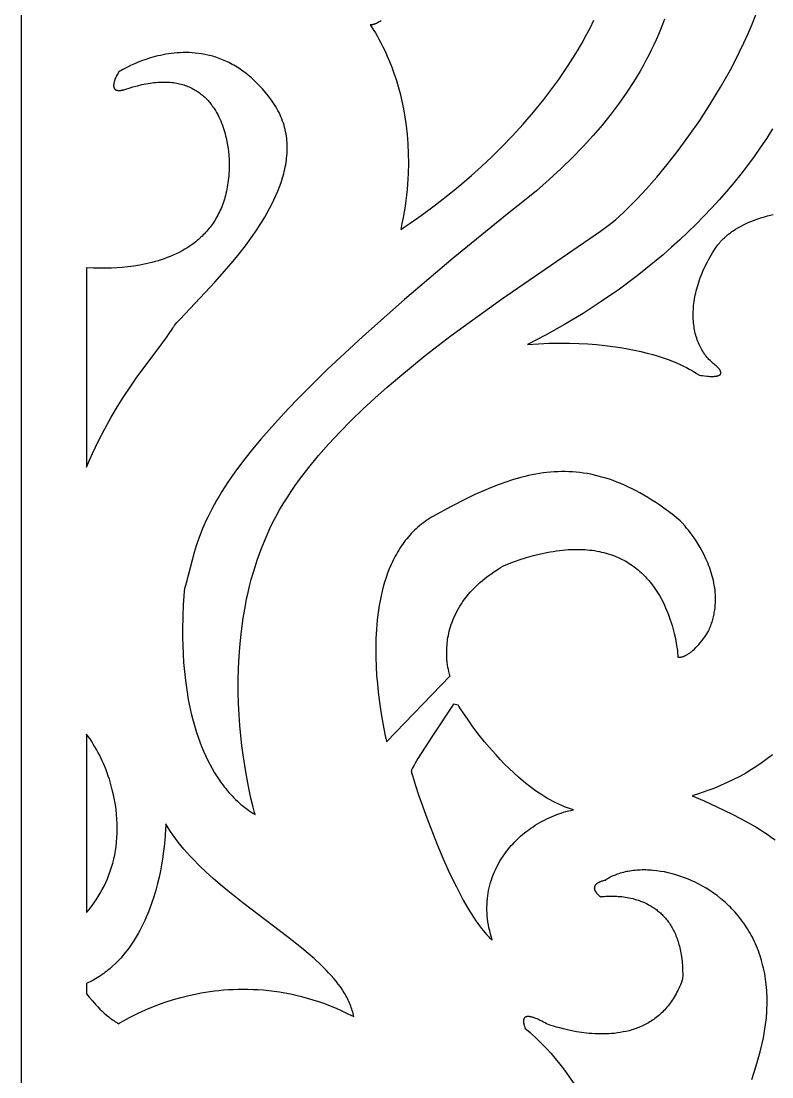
# Model space of a CAD drawing. Extents: x -3008 to 184, y 2842 to 4842.
# Drawn here: x -1815.6 to -1586.4, y 3477.4 to 3799.7 of the extents above; entities that cross this region are included whole.
import ezdxf

# ---------------------------------------------------------------- set-up
doc = ezdxf.new("R2010")
doc.units = 0
doc.layers.add('DEFAULT', color=7, linetype='CONTINUOUS')
doc.layers.add('LAYER_1', color=7, linetype='CONTINUOUS')

msp = doc.modelspace()

# ---------------------------------------------------------------- linework, layer by layer
at = {"layer": 'DEFAULT'}
msp.add_lwpolyline([(-1815.63, 2841.66), (184.37, 2841.66), (184.37, 4841.66), (-1815.63, 4841.66)], close=True, dxfattribs=at)
at = {"layer": 'LAYER_1'}
for points in [[(-1619.23, 3800.21), (-1619.81, 3798.66), (-1620.42, 3797.1), (-1621.06, 3795.54), (-1621.74, 3793.97), (-1622.46, 3792.4), (-1623.22, 3790.81), (-1624.01, 3789.22), (-1624.85, 3787.63), (-1625.72, 3786.02), (-1626.64, 3784.41), (-1628.59, 3781.18), (-1630.72, 3777.92), (-1633.02, 3774.65), (-1635.49, 3771.35), (-1638.16, 3768.04), (-1641.01, 3764.71), (-1644.06, 3761.36), (-1647.31, 3758.01), (-1650.77, 3754.64), (-1654.43, 3751.27), (-1658.31, 3747.88), (-1662.41, 3744.49), (-1666.73, 3741.1), (-1683.74, 3727.26), (-1698.56, 3714.72), (-1711.34, 3703.4), (-1722.25, 3693.2), (-1731.45, 3684.05), (-1735.46, 3679.83), (-1739.1, 3675.84), (-1742.4, 3672.07), (-1745.36, 3668.5), (-1748.02, 3665.12), (-1750.4, 3661.92), (-1752.5, 3658.89), (-1754.36, 3656.03), (-1755.2, 3654.65), (-1755.99, 3653.3), (-1756.73, 3652), (-1757.42, 3650.72), (-1758.06, 3649.48), (-1758.66, 3648.26), (-1759.22, 3647.08), (-1759.73, 3645.92), (-1760.21, 3644.79), (-1760.66, 3643.68), (-1761.46, 3641.53), (-1762.15, 3639.46), (-1762.76, 3637.47), (-1765.22, 3628.13), (-1765.73, 3626.32), (-1765.8, 3625.74), (-1765.95, 3624.07), (-1766.14, 3621.44), (-1766.3, 3617.98), (-1766.37, 3613.82), (-1766.36, 3611.51), (-1766.3, 3609.07), (-1766.19, 3606.52), (-1766.01, 3603.87), (-1765.77, 3601.14), (-1765.46, 3598.34), (-1765.07, 3595.5), (-1764.58, 3592.61), (-1764, 3589.71), (-1763.67, 3588.26), (-1763.31, 3586.81), (-1762.93, 3585.36), (-1762.52, 3583.92), (-1762.07, 3582.48), (-1761.6, 3581.06), (-1761.09, 3579.64), (-1760.55, 3578.24), (-1759.98, 3576.85), (-1759.37, 3575.48), (-1758.73, 3574.13), (-1758.05, 3572.79), (-1757.34, 3571.49), (-1756.58, 3570.2), (-1755.79, 3568.95), (-1754.96, 3567.72), (-1754.53, 3567.12), (-1754.08, 3566.52), (-1753.63, 3565.93), (-1753.17, 3565.36), (-1752.69, 3564.79), (-1752.21, 3564.23), (-1751.71, 3563.67), (-1751.2, 3563.13), (-1750.69, 3562.6), (-1750.16, 3562.08), (-1749.61, 3561.57), (-1749.06, 3561.06), (-1748.5, 3560.57), (-1747.92, 3560.09), (-1747.33, 3559.62), (-1746.73, 3559.17), (-1746.12, 3558.72), (-1745.5, 3558.29), (-1744.86, 3557.86), (-1744.21, 3557.45), (-1744.37, 3558.04), (-1744.81, 3559.72), (-1745.46, 3562.42), (-1746.23, 3566.04), (-1747.05, 3570.49), (-1747.84, 3575.69), (-1748.2, 3578.54), (-1748.53, 3581.53), (-1748.82, 3584.67), (-1749.05, 3587.94), (-1749.22, 3591.33), (-1749.32, 3594.82), (-1749.33, 3598.41), (-1749.25, 3602.08), (-1749.07, 3605.82), (-1748.79, 3609.63), (-1748.38, 3613.48), (-1747.84, 3617.38), (-1747.16, 3621.3), (-1746.77, 3623.26), (-1746.34, 3625.23), (-1745.87, 3627.21), (-1745.36, 3629.18), (-1744.8, 3631.15), (-1744.21, 3633.11), (-1743.57, 3635.07), (-1742.88, 3637.03), (-1742.15, 3638.98), (-1741.37, 3640.92), (-1740.54, 3642.85), (-1739.66, 3644.76), (-1738.73, 3646.67), (-1737.75, 3648.56), (-1736.71, 3650.44), (-1735.61, 3652.31), (-1734.45, 3654.18), (-1733.23, 3656.05), (-1731.95, 3657.9), (-1730.63, 3659.75), (-1729.25, 3661.59), (-1727.82, 3663.42), (-1724.82, 3667.06), (-1721.65, 3670.66), (-1718.33, 3674.21), (-1714.88, 3677.72), (-1711.3, 3681.18), (-1707.62, 3684.58), (-1703.86, 3687.93), (-1700.02, 3691.21), (-1692.22, 3697.58), (-1684.34, 3703.66), (-1668.93, 3714.82), (-1638.7, 3735.56), (-1636.8, 3736.96), (-1635.17, 3738.23), (-1634.09, 3739.13), (-1632.93, 3740.15), (-1631.7, 3741.28), (-1630.41, 3742.51), (-1627.65, 3745.3), (-1624.69, 3748.49), (-1621.58, 3752.04), (-1618.36, 3755.93), (-1615.07, 3760.13), (-1611.75, 3764.62), (-1608.45, 3769.35), (-1605.21, 3774.32), (-1602.07, 3779.48), (-1600.55, 3782.13), (-1599.07, 3784.81), (-1597.63, 3787.53), (-1596.25, 3790.29), (-1594.93, 3793.07), (-1593.67, 3795.87), (-1592.47, 3798.7), (-1591.35, 3801.55)], [(-1705.7, 3799.72), (-1706, 3799.55), (-1706.3, 3799.39), (-1706.59, 3799.24), (-1706.87, 3799.11), (-1707.14, 3798.98), (-1707.41, 3798.87), (-1707.54, 3798.82), (-1707.67, 3798.77), (-1707.8, 3798.73), (-1707.93, 3798.69), (-1708.05, 3798.65), (-1708.17, 3798.62), (-1708.29, 3798.59), (-1708.41, 3798.56), (-1708.52, 3798.54), (-1708.63, 3798.52), (-1708.74, 3798.51), (-1708.8, 3798.5), (-1708.85, 3798.5), (-1708.9, 3798.49), (-1708.96, 3798.49), (-1709.01, 3798.49), (-1709.06, 3798.49), (-1708.86, 3798.21), (-1708.62, 3797.87), (-1708.3, 3797.4), (-1707.91, 3796.79), (-1707.46, 3796.05), (-1706.95, 3795.18), (-1706.39, 3794.18), (-1705.79, 3793.06), (-1705.16, 3791.82), (-1704.51, 3790.45), (-1703.84, 3788.96), (-1703.16, 3787.35), (-1702.48, 3785.62), (-1701.82, 3783.77), (-1701.17, 3781.81), (-1700.54, 3779.74), (-1699.95, 3777.55), (-1699.4, 3775.25), (-1698.9, 3772.85), (-1698.46, 3770.34), (-1698.08, 3767.72), (-1697.78, 3765), (-1697.56, 3762.17), (-1697.43, 3759.25), (-1697.4, 3756.22), (-1697.47, 3753.1), (-1697.55, 3751.5), (-1697.66, 3749.88), (-1697.8, 3748.24), (-1697.97, 3746.57), (-1698.18, 3744.88), (-1698.42, 3743.16), (-1698.69, 3741.43), (-1699, 3739.67), (-1699.35, 3737.88), (-1699.73, 3736.08), (-1698.97, 3736.56), (-1696.8, 3737.99), (-1693.44, 3740.33), (-1689.07, 3743.55), (-1683.9, 3747.63), (-1681.08, 3749.98), (-1678.13, 3752.53), (-1675.08, 3755.28), (-1671.95, 3758.23), (-1668.77, 3761.36), (-1665.57, 3764.68), (-1662.36, 3768.19), (-1659.17, 3771.87), (-1656.04, 3775.73), (-1652.97, 3779.76), (-1651.47, 3781.84), (-1650, 3783.95), (-1648.56, 3786.12), (-1647.16, 3788.32), (-1645.79, 3790.56), (-1644.46, 3792.84), (-1643.17, 3795.16), (-1641.93, 3797.51), (-1640.74, 3799.91)], [(-1586.19, 3766.82), (-1587.99, 3763.96), (-1589.87, 3761.14), (-1591.82, 3758.35), (-1593.83, 3755.61), (-1595.91, 3752.91), (-1598.05, 3750.26), (-1600.24, 3747.64), (-1602.5, 3745.07), (-1604.81, 3742.55), (-1607.16, 3740.07), (-1609.57, 3737.63), (-1612.02, 3735.24), (-1614.52, 3732.9), (-1617.06, 3730.61), (-1619.63, 3728.36), (-1622.24, 3726.17), (-1627.55, 3721.92), (-1632.98, 3717.88), (-1638.49, 3714.05), (-1644.07, 3710.44), (-1649.69, 3707.04), (-1655.34, 3703.87), (-1660.99, 3700.93), (-1657.63, 3701.15), (-1654.38, 3701.3), (-1651.25, 3701.36), (-1648.24, 3701.35), (-1645.35, 3701.27), (-1642.58, 3701.13), (-1639.92, 3700.93), (-1637.38, 3700.68), (-1634.95, 3700.38), (-1632.64, 3700.04), (-1630.44, 3699.65), (-1628.35, 3699.24), (-1626.37, 3698.79), (-1624.5, 3698.33), (-1622.74, 3697.84), (-1621.09, 3697.34), (-1619.55, 3696.83), (-1618.11, 3696.32), (-1616.78, 3695.81), (-1615.55, 3695.31), (-1614.43, 3694.82), (-1613.4, 3694.34), (-1612.48, 3693.89), (-1611.66, 3693.46), (-1610.94, 3693.07), (-1610.32, 3692.71), (-1609.8, 3692.39), (-1609.38, 3692.12), (-1609.05, 3691.9), (-1608.81, 3691.74), (-1608.67, 3691.64), (-1608.64, 3691.61), (-1608.63, 3691.6), (-1608.63, 3691.6), (-1608.63, 3691.6), (-1608.15, 3691.52), (-1607.61, 3691.44), (-1606.95, 3691.35), (-1606.18, 3691.28), (-1605.78, 3691.25), (-1605.37, 3691.22), (-1604.96, 3691.21), (-1604.56, 3691.21), (-1604.36, 3691.21), (-1604.16, 3691.22), (-1603.97, 3691.23), (-1603.78, 3691.24), (-1603.6, 3691.26), (-1603.43, 3691.29), (-1603.26, 3691.31), (-1603.17, 3691.33), (-1603.09, 3691.35), (-1603.02, 3691.36), (-1602.94, 3691.38), (-1602.87, 3691.41), (-1602.79, 3691.43), (-1602.73, 3691.45), (-1602.66, 3691.48), (-1602.59, 3691.5), (-1602.56, 3691.52), (-1602.53, 3691.53), (-1602.5, 3691.55), (-1602.47, 3691.56), (-1602.44, 3691.58), (-1602.42, 3691.59), (-1602.39, 3691.61), (-1602.36, 3691.63), (-1602.34, 3691.64), (-1602.31, 3691.66), (-1602.29, 3691.68), (-1602.27, 3691.7), (-1602.24, 3691.71), (-1602.22, 3691.73), (-1602.2, 3691.75), (-1602.18, 3691.77), (-1602.16, 3691.79), (-1602.14, 3691.81), (-1602.12, 3691.83), (-1602.11, 3691.86), (-1602.09, 3691.88), (-1602.08, 3691.9), (-1602.06, 3691.92), (-1602.05, 3691.95), (-1602.04, 3691.97), (-1602.03, 3692), (-1602.02, 3692.02), (-1602.01, 3692.05), (-1602, 3692.07), (-1601.99, 3692.1), (-1601.98, 3692.12), (-1601.98, 3692.15), (-1601.97, 3692.18), (-1601.97, 3692.21), (-1601.97, 3692.24), (-1601.96, 3692.26), (-1601.96, 3692.29), (-1601.96, 3692.32), (-1601.97, 3692.35), (-1601.97, 3692.39), (-1601.97, 3692.42), (-1601.98, 3692.45), (-1601.98, 3692.48), (-1601.99, 3692.52), (-1602, 3692.55), (-1602.01, 3692.58), (-1602.02, 3692.62), (-1602.03, 3692.65), (-1602.04, 3692.69), (-1602.06, 3692.73), (-1602.07, 3692.76), (-1602.09, 3692.8), (-1602.1, 3692.84), (-1602.12, 3692.88), (-1602.14, 3692.92), (-1602.16, 3692.96), (-1602.19, 3693), (-1602.21, 3693.04), (-1602.26, 3693.12), (-1602.32, 3693.21), (-1602.38, 3693.3), (-1602.45, 3693.39), (-1602.52, 3693.48), (-1602.6, 3693.58), (-1602.68, 3693.67), (-1602.77, 3693.77), (-1602.87, 3693.88), (-1602.97, 3693.98), (-1603.19, 3694.2), (-1603.43, 3694.43), (-1603.7, 3694.67), (-1604, 3694.93), (-1604.32, 3695.19), (-1604.66, 3695.46), (-1604.98, 3695.75), (-1605.3, 3696.05), (-1605.61, 3696.36), (-1605.91, 3696.69), (-1606.2, 3697.02), (-1606.49, 3697.37), (-1606.76, 3697.73), (-1607.03, 3698.1), (-1607.29, 3698.48), (-1607.54, 3698.87), (-1607.78, 3699.27), (-1608.01, 3699.68), (-1608.23, 3700.11), (-1608.45, 3700.54), (-1608.65, 3700.98), (-1608.84, 3701.44), (-1609.02, 3701.9), (-1609.2, 3702.37), (-1609.36, 3702.85), (-1609.51, 3703.34), (-1609.65, 3703.84), (-1609.78, 3704.34), (-1609.9, 3704.86), (-1610, 3705.38), (-1610.1, 3705.92), (-1610.18, 3706.46), (-1610.25, 3707), (-1610.31, 3707.56), (-1610.36, 3708.12), (-1610.4, 3708.69), (-1610.42, 3709.27), (-1610.43, 3709.85), (-1610.43, 3710.44), (-1610.41, 3711.04), (-1610.38, 3711.64), (-1610.34, 3712.25), (-1610.29, 3712.86), (-1610.22, 3713.48), (-1610.14, 3714.11), (-1610.04, 3714.74), (-1609.93, 3715.38), (-1609.81, 3716.02), (-1609.67, 3716.67), (-1609.51, 3717.32), (-1609.34, 3717.97), (-1609.16, 3718.63), (-1608.96, 3719.3), (-1608.75, 3719.97), (-1608.52, 3720.64), (-1608.28, 3721.31), (-1608.02, 3721.99), (-1607.74, 3722.68), (-1607.45, 3723.36), (-1607.14, 3724.05), (-1606.81, 3724.74), (-1606.47, 3725.43), (-1606.11, 3726.13), (-1605.74, 3726.83), (-1605.35, 3727.53), (-1604.51, 3728.93), (-1603.61, 3730.34), (-1603.37, 3730.69), (-1603.12, 3731.03), (-1602.86, 3731.37), (-1602.6, 3731.7), (-1602.33, 3732.02), (-1602.06, 3732.34), (-1601.77, 3732.65), (-1601.48, 3732.95), (-1601.19, 3733.25), (-1600.88, 3733.54), (-1600.57, 3733.82), (-1600.26, 3734.1), (-1599.93, 3734.38), (-1599.61, 3734.64), (-1599.27, 3734.9), (-1598.93, 3735.16), (-1598.59, 3735.41), (-1598.24, 3735.65), (-1597.52, 3736.12), (-1596.79, 3736.57), (-1596.04, 3736.99), (-1595.27, 3737.4), (-1594.48, 3737.78), (-1593.68, 3738.14), (-1592.87, 3738.49), (-1592.04, 3738.81), (-1591.21, 3739.12), (-1590.36, 3739.41), (-1589.5, 3739.68), (-1588.64, 3739.93), (-1587.78, 3740.17), (-1586.9, 3740.39), (-1586.03, 3740.59)], [(-1586.25, 3575.73), (-1587.76, 3574.55), (-1589.34, 3573.39), (-1590.97, 3572.27), (-1592.66, 3571.18), (-1594.41, 3570.12), (-1596.22, 3569.1), (-1598.1, 3568.12), (-1600.05, 3567.19), (-1602.06, 3566.29), (-1604.13, 3565.45), (-1606.28, 3564.65), (-1608.49, 3563.89), (-1610.78, 3563.2), (-1607.09, 3561.62), (-1603.17, 3559.83), (-1598.49, 3557.55), (-1596.01, 3556.26), (-1593.51, 3554.89), (-1591.05, 3553.47), (-1589.85, 3552.74), (-1588.69, 3552), (-1587.56, 3551.25), (-1586.48, 3550.5), (-1585.45, 3549.74)], [(-1592.48, 3476.57), (-1591.17, 3480.71), (-1589.98, 3485), (-1589.44, 3487.17), (-1588.99, 3489.29), (-1588.62, 3491.36), (-1588.32, 3493.39), (-1588.1, 3495.38), (-1587.95, 3497.33), (-1587.9, 3498.28), (-1587.87, 3499.23), (-1587.86, 3500.16), (-1587.86, 3501.08), (-1587.88, 3501.99), (-1587.92, 3502.89), (-1587.97, 3503.78), (-1588.04, 3504.66), (-1588.12, 3505.53), (-1588.22, 3506.39), (-1588.33, 3507.24), (-1588.46, 3508.07), (-1588.61, 3508.9), (-1588.77, 3509.71), (-1588.94, 3510.52), (-1589.13, 3511.31), (-1589.33, 3512.09), (-1589.54, 3512.86), (-1589.77, 3513.62), (-1590.01, 3514.37), (-1590.26, 3515.11), (-1590.53, 3515.84), (-1590.81, 3516.55), (-1591.1, 3517.26), (-1591.4, 3517.96), (-1591.71, 3518.64), (-1592.04, 3519.31), (-1592.37, 3519.98), (-1592.72, 3520.63), (-1593.08, 3521.27), (-1593.45, 3521.9), (-1593.83, 3522.52), (-1594.21, 3523.13), (-1594.61, 3523.73), (-1595.02, 3524.32), (-1595.44, 3524.9), (-1595.86, 3525.47), (-1596.3, 3526.02), (-1596.74, 3526.57), (-1597.19, 3527.11), (-1597.65, 3527.63), (-1598.11, 3528.15), (-1598.59, 3528.65), (-1599.07, 3529.14), (-1599.56, 3529.63), (-1600.05, 3530.1), (-1600.56, 3530.56), (-1601.06, 3531.01), (-1601.58, 3531.45), (-1602.1, 3531.88), (-1603.16, 3532.71), (-1604.23, 3533.49), (-1605.33, 3534.24), (-1606.44, 3534.94), (-1607.57, 3535.6), (-1608.71, 3536.22), (-1609.86, 3536.8), (-1611.02, 3537.33), (-1612.19, 3537.82), (-1613.36, 3538.28), (-1614.54, 3538.69), (-1615.71, 3539.06), (-1616.89, 3539.38), (-1618.06, 3539.67), (-1619.23, 3539.92), (-1620.4, 3540.12), (-1621.55, 3540.28), (-1622.69, 3540.41), (-1623.26, 3540.45), (-1623.83, 3540.49), (-1624.39, 3540.51), (-1624.94, 3540.53), (-1625.5, 3540.53), (-1626.05, 3540.53), (-1626.59, 3540.51), (-1627.13, 3540.49), (-1627.67, 3540.45), (-1628.19, 3540.41), (-1628.72, 3540.35), (-1629.24, 3540.28), (-1629.75, 3540.21), (-1630.26, 3540.12), (-1630.76, 3540.03), (-1631.25, 3539.92), (-1631.73, 3539.8), (-1632.21, 3539.68), (-1632.69, 3539.54), (-1633.15, 3539.39), (-1633.61, 3539.23), (-1634.05, 3539.07), (-1634.49, 3538.89), (-1634.93, 3538.7), (-1635.35, 3538.51), (-1635.76, 3538.3), (-1636.17, 3538.08), (-1636.56, 3537.85), (-1636.95, 3537.62), (-1637.32, 3537.37), (-1637.62, 3537.3), (-1637.89, 3537.23), (-1638.16, 3537.16), (-1638.4, 3537.08), (-1638.63, 3537), (-1638.85, 3536.91), (-1638.95, 3536.87), (-1639.05, 3536.83), (-1639.14, 3536.79), (-1639.24, 3536.74), (-1639.33, 3536.7), (-1639.41, 3536.65), (-1639.49, 3536.61), (-1639.57, 3536.56), (-1639.65, 3536.52), (-1639.72, 3536.47), (-1639.79, 3536.42), (-1639.85, 3536.37), (-1639.91, 3536.33), (-1639.97, 3536.28), (-1640.03, 3536.23), (-1640.08, 3536.18), (-1640.13, 3536.13), (-1640.18, 3536.08), (-1640.23, 3536.03), (-1640.27, 3535.98), (-1640.29, 3535.96), (-1640.31, 3535.93), (-1640.33, 3535.9), (-1640.35, 3535.88), (-1640.36, 3535.85), (-1640.38, 3535.83), (-1640.4, 3535.8), (-1640.41, 3535.78), (-1640.43, 3535.75), (-1640.44, 3535.73), (-1640.46, 3535.7), (-1640.47, 3535.67), (-1640.48, 3535.65), (-1640.49, 3535.62), (-1640.5, 3535.6), (-1640.52, 3535.57), (-1640.53, 3535.54), (-1640.53, 3535.52), (-1640.54, 3535.49), (-1640.55, 3535.47), (-1640.56, 3535.44), (-1640.57, 3535.41), (-1640.57, 3535.39), (-1640.58, 3535.36), (-1640.59, 3535.33), (-1640.59, 3535.31), (-1640.6, 3535.28), (-1640.6, 3535.26), (-1640.6, 3535.23), (-1640.61, 3535.2), (-1640.61, 3535.18), (-1640.61, 3535.15), (-1640.61, 3535.12), (-1640.62, 3535.1), (-1640.62, 3535.07), (-1640.62, 3535.05), (-1640.62, 3534.99), (-1640.61, 3534.94), (-1640.61, 3534.89), (-1640.6, 3534.84), (-1640.6, 3534.78), (-1640.59, 3534.73), (-1640.58, 3534.68), (-1640.56, 3534.63), (-1640.55, 3534.58), (-1640.53, 3534.53), (-1640.52, 3534.47), (-1640.5, 3534.42), (-1640.48, 3534.37), (-1640.46, 3534.32), (-1640.44, 3534.27), (-1640.42, 3534.22), (-1640.39, 3534.17), (-1640.37, 3534.12), (-1640.34, 3534.07), (-1640.31, 3534.02), (-1640.26, 3533.93), (-1640.2, 3533.83), (-1640.14, 3533.74), (-1640.07, 3533.65), (-1640, 3533.56), (-1639.94, 3533.47), (-1639.87, 3533.39), (-1639.8, 3533.3), (-1639.72, 3533.22), (-1639.58, 3533.07), (-1639.44, 3532.93), (-1639.3, 3532.8), (-1639.18, 3532.69), (-1639.06, 3532.59), (-1638.96, 3532.51), (-1638.81, 3532.39), (-1638.76, 3532.35), (-1638.68, 3532.36), (-1638.47, 3532.39), (-1638.12, 3532.43), (-1637.65, 3532.48), (-1637.06, 3532.52), (-1636.38, 3532.55), (-1635.6, 3532.57), (-1634.73, 3532.56), (-1633.79, 3532.52), (-1633.3, 3532.49), (-1632.79, 3532.45), (-1632.26, 3532.4), (-1631.73, 3532.33), (-1631.18, 3532.25), (-1630.62, 3532.16), (-1630.06, 3532.05), (-1629.48, 3531.93), (-1628.9, 3531.79), (-1628.31, 3531.64), (-1627.72, 3531.46), (-1627.13, 3531.27), (-1626.53, 3531.06), (-1625.93, 3530.82), (-1625.34, 3530.57), (-1624.74, 3530.29), (-1624.15, 3529.99), (-1623.86, 3529.83), (-1623.56, 3529.67), (-1623.27, 3529.5), (-1622.98, 3529.32), (-1622.69, 3529.13), (-1622.4, 3528.94), (-1622.12, 3528.74), (-1621.84, 3528.54), (-1621.56, 3528.33), (-1621.28, 3528.11), (-1621, 3527.88), (-1620.73, 3527.65), (-1620.46, 3527.41), (-1620.19, 3527.16), (-1619.93, 3526.91), (-1619.67, 3526.65), (-1619.41, 3526.38), (-1619.15, 3526.1), (-1618.9, 3525.81), (-1618.66, 3525.52), (-1618.41, 3525.21), (-1618.18, 3524.9), (-1617.94, 3524.58), (-1617.71, 3524.25), (-1617.49, 3523.92), (-1617.27, 3523.57), (-1617.05, 3523.22), (-1616.84, 3522.85), (-1616.64, 3522.48), (-1616.44, 3522.1), (-1616.25, 3521.71), (-1616.06, 3521.31), (-1615.88, 3520.9), (-1615.7, 3520.48), (-1615.53, 3520.05), (-1615.36, 3519.61), (-1615.21, 3519.16), (-1615.06, 3518.7), (-1614.91, 3518.23), (-1614.77, 3517.75), (-1614.64, 3517.26), (-1614.52, 3516.76), (-1614.41, 3516.25), (-1614.3, 3515.73), (-1614.2, 3515.2), (-1614.1, 3514.66), (-1613.94, 3513.54), (-1613.81, 3512.37), (-1613.72, 3511.16), (-1613.66, 3509.9), (-1613.63, 3508.6), (-1613.65, 3507.24), (-1613.87, 3506.63), (-1614.1, 3506.03), (-1614.34, 3505.44), (-1614.59, 3504.87), (-1614.84, 3504.31), (-1615.11, 3503.76), (-1615.38, 3503.23), (-1615.65, 3502.71), (-1615.94, 3502.21), (-1616.23, 3501.72), (-1616.53, 3501.24), (-1616.83, 3500.77), (-1617.14, 3500.32), (-1617.46, 3499.88), (-1617.78, 3499.45), (-1618.11, 3499.03), (-1618.45, 3498.63), (-1618.79, 3498.24), (-1619.14, 3497.86), (-1619.49, 3497.49), (-1619.85, 3497.13), (-1620.21, 3496.79), (-1620.58, 3496.45), (-1620.95, 3496.13), (-1621.33, 3495.81), (-1621.71, 3495.51), (-1622.1, 3495.22), (-1622.49, 3494.94), (-1622.88, 3494.67), (-1623.28, 3494.41), (-1623.68, 3494.15), (-1624.08, 3493.91), (-1624.49, 3493.68), (-1624.9, 3493.46), (-1625.32, 3493.25), (-1625.74, 3493.04), (-1626.16, 3492.85), (-1626.58, 3492.66), (-1627, 3492.49), (-1627.43, 3492.32), (-1627.86, 3492.16), (-1628.29, 3492.01), (-1628.72, 3491.86), (-1629.16, 3491.73), (-1630.03, 3491.48), (-1630.91, 3491.26), (-1631.79, 3491.08), (-1632.68, 3490.92), (-1633.56, 3490.78), (-1634.44, 3490.67), (-1635.33, 3490.59), (-1636.21, 3490.53), (-1637.08, 3490.49), (-1637.95, 3490.47), (-1638.81, 3490.47), (-1639.67, 3490.49), (-1640.51, 3490.53), (-1641.34, 3490.58), (-1642.17, 3490.65), (-1642.98, 3490.73), (-1644.55, 3490.93), (-1646.06, 3491.16), (-1647.48, 3491.43), (-1648.82, 3491.71), (-1650.07, 3492.01), (-1651.2, 3492.31), (-1652.21, 3492.59), (-1653.1, 3492.87), (-1653.85, 3493.11), (-1654.89, 3493.47), (-1655.26, 3493.61), (-1655.65, 3493.84), (-1656.1, 3494.09), (-1656.67, 3494.4), (-1657.33, 3494.72), (-1657.69, 3494.89), (-1658.05, 3495.05), (-1658.43, 3495.2), (-1658.81, 3495.34), (-1659, 3495.41), (-1659.19, 3495.47), (-1659.37, 3495.53), (-1659.56, 3495.58), (-1659.74, 3495.63), (-1659.92, 3495.67), (-1660.1, 3495.71), (-1660.28, 3495.74), (-1660.36, 3495.75), (-1660.45, 3495.76), (-1660.53, 3495.77), (-1660.61, 3495.78), (-1660.69, 3495.78), (-1660.77, 3495.78), (-1660.85, 3495.78), (-1660.93, 3495.78), (-1661.01, 3495.78), (-1661.08, 3495.77), (-1661.15, 3495.76), (-1661.19, 3495.76), (-1661.22, 3495.75), (-1661.26, 3495.75), (-1661.29, 3495.74), (-1661.32, 3495.73), (-1661.36, 3495.73), (-1661.39, 3495.72), (-1661.42, 3495.71), (-1661.45, 3495.7), (-1661.49, 3495.69), (-1661.52, 3495.68), (-1661.55, 3495.66), (-1661.58, 3495.65), (-1661.61, 3495.64), (-1661.63, 3495.63), (-1661.66, 3495.61), (-1661.69, 3495.6), (-1661.72, 3495.58), (-1661.74, 3495.56), (-1661.77, 3495.55), (-1661.8, 3495.53), (-1661.82, 3495.51), (-1661.84, 3495.49), (-1661.87, 3495.47), (-1661.89, 3495.45), (-1661.91, 3495.43), (-1661.94, 3495.4), (-1661.96, 3495.38), (-1661.98, 3495.36), (-1662, 3495.33), (-1662.02, 3495.31), (-1662.03, 3495.28), (-1662.05, 3495.25), (-1662.07, 3495.23), (-1662.09, 3495.2), (-1662.1, 3495.17), (-1662.12, 3495.14), (-1662.13, 3495.11), (-1662.14, 3495.07), (-1662.16, 3495.04), (-1662.17, 3495.01), (-1662.18, 3494.97), (-1662.19, 3494.94), (-1662.2, 3494.9), (-1662.21, 3494.86), (-1662.22, 3494.83), (-1662.23, 3494.79), (-1662.23, 3494.75), (-1662.24, 3494.71), (-1662.25, 3494.66), (-1662.25, 3494.62), (-1662.25, 3494.58), (-1662.26, 3494.53), (-1662.26, 3494.49), (-1662.26, 3494.44), (-1662.26, 3494.39), (-1662.26, 3494.3), (-1662.25, 3494.2), (-1662.24, 3494.09), (-1662.23, 3493.98), (-1662.21, 3493.87), (-1662.19, 3493.75), (-1662.17, 3493.63), (-1662.14, 3493.5), (-1662.11, 3493.37), (-1662.08, 3493.24), (-1662.04, 3493.1), (-1661.95, 3492.81), (-1661.84, 3492.5), (-1661.71, 3492.18), (-1661.33, 3491.87), (-1660.24, 3490.94), (-1659.48, 3490.25), (-1658.58, 3489.41), (-1657.56, 3488.43), (-1656.43, 3487.29), (-1655.22, 3486.01), (-1653.92, 3484.58), (-1652.56, 3483), (-1651.16, 3481.28), (-1649.71, 3479.42), (-1648.25, 3477.42), (-1646.77, 3475.27)]]:
    msp.add_lwpolyline(points, dxfattribs=at)
for points in [[(-1795.63, 3724.37), (-1795.63, 3663.54), (-1794.75, 3665.63), (-1793.85, 3667.65), (-1792, 3671.55), (-1790.1, 3675.23), (-1788.17, 3678.71), (-1786.23, 3681.99), (-1784.29, 3685.07), (-1782.38, 3687.95), (-1780.51, 3690.65), (-1776.98, 3695.49), (-1773.83, 3699.64), (-1771.23, 3703.11), (-1770.18, 3704.61), (-1769.72, 3705.3), (-1769.32, 3705.95), (-1769.21, 3706.12), (-1769.09, 3706.31), (-1768.95, 3706.5), (-1768.8, 3706.7), (-1768.45, 3707.14), (-1768.06, 3707.62), (-1767.12, 3708.69), (-1756.52, 3719.92), (-1752.79, 3724.12), (-1750.9, 3726.35), (-1749.02, 3728.66), (-1747.17, 3731.04), (-1745.37, 3733.48), (-1743.65, 3735.98), (-1742.82, 3737.24), (-1742.01, 3738.52), (-1741.23, 3739.82), (-1740.48, 3741.12), (-1739.76, 3742.43), (-1739.07, 3743.74), (-1738.43, 3745.07), (-1737.82, 3746.4), (-1737.25, 3747.74), (-1736.73, 3749.08), (-1736.25, 3750.42), (-1735.82, 3751.77), (-1735.62, 3752.45), (-1735.44, 3753.12), (-1735.27, 3753.8), (-1735.12, 3754.47), (-1734.98, 3755.15), (-1734.85, 3755.82), (-1734.74, 3756.5), (-1734.64, 3757.17), (-1734.56, 3757.85), (-1734.49, 3758.52), (-1734.44, 3759.2), (-1734.41, 3759.87), (-1734.39, 3760.54), (-1734.39, 3761.21), (-1734.4, 3761.88), (-1734.43, 3762.55), (-1734.49, 3763.22), (-1734.55, 3763.89), (-1734.64, 3764.55), (-1734.74, 3765.22), (-1734.87, 3765.88), (-1735.01, 3766.54), (-1735.17, 3767.2), (-1735.36, 3767.85), (-1735.56, 3768.51), (-1735.78, 3769.16), (-1736.02, 3769.81), (-1736.29, 3770.46), (-1736.57, 3771.1), (-1736.88, 3771.74), (-1737.21, 3772.38), (-1737.56, 3773.02), (-1737.93, 3773.65), (-1738.33, 3774.28), (-1738.75, 3774.91), (-1739.19, 3775.53), (-1740.1, 3776.75), (-1741.03, 3777.89), (-1741.96, 3778.98), (-1742.9, 3780), (-1743.85, 3780.97), (-1744.33, 3781.43), (-1744.81, 3781.88), (-1745.3, 3782.31), (-1745.78, 3782.73), (-1746.27, 3783.13), (-1746.75, 3783.52), (-1747.24, 3783.9), (-1747.73, 3784.27), (-1748.22, 3784.62), (-1748.71, 3784.96), (-1749.2, 3785.28), (-1749.7, 3785.59), (-1750.19, 3785.9), (-1750.68, 3786.18), (-1751.18, 3786.46), (-1751.67, 3786.73), (-1752.17, 3786.98), (-1752.66, 3787.22), (-1753.16, 3787.45), (-1753.65, 3787.67), (-1754.15, 3787.88), (-1754.64, 3788.08), (-1755.14, 3788.26), (-1755.63, 3788.44), (-1756.13, 3788.61), (-1756.62, 3788.76), (-1757.11, 3788.91), (-1757.6, 3789.05), (-1758.59, 3789.29), (-1759.56, 3789.5), (-1760.53, 3789.67), (-1761.5, 3789.81), (-1762.45, 3789.92), (-1763.4, 3790), (-1764.34, 3790.05), (-1765.28, 3790.06), (-1766.2, 3790.06), (-1767.11, 3790.02), (-1768.01, 3789.97), (-1768.89, 3789.89), (-1769.77, 3789.79), (-1770.62, 3789.67), (-1771.47, 3789.54), (-1772.3, 3789.38), (-1773.11, 3789.21), (-1773.9, 3789.03), (-1774.68, 3788.84), (-1775.43, 3788.63), (-1776.17, 3788.42), (-1777.58, 3787.96), (-1778.9, 3787.49), (-1780.13, 3787.01), (-1781.25, 3786.53), (-1782.27, 3786.06), (-1783.17, 3785.62), (-1783.95, 3785.22), (-1784.61, 3784.86), (-1785.13, 3784.56), (-1785.51, 3784.34), (-1785.82, 3784.14), (-1785.87, 3784.05), (-1786.02, 3783.81), (-1786.23, 3783.43), (-1786.48, 3782.95), (-1786.61, 3782.68), (-1786.74, 3782.4), (-1786.87, 3782.1), (-1786.99, 3781.8), (-1787.05, 3781.64), (-1787.1, 3781.49), (-1787.15, 3781.33), (-1787.2, 3781.17), (-1787.24, 3781.02), (-1787.28, 3780.86), (-1787.31, 3780.71), (-1787.34, 3780.55), (-1787.35, 3780.48), (-1787.36, 3780.4), (-1787.37, 3780.33), (-1787.38, 3780.26), (-1787.38, 3780.18), (-1787.39, 3780.11), (-1787.39, 3780.04), (-1787.39, 3779.97), (-1787.39, 3779.9), (-1787.39, 3779.83), (-1787.38, 3779.77), (-1787.37, 3779.7), (-1787.36, 3779.64), (-1787.36, 3779.6), (-1787.35, 3779.57), (-1787.35, 3779.54), (-1787.34, 3779.51), (-1787.33, 3779.48), (-1787.32, 3779.45), (-1787.31, 3779.42), (-1787.3, 3779.39), (-1787.29, 3779.36), (-1787.28, 3779.33), (-1787.27, 3779.3), (-1787.26, 3779.27), (-1787.25, 3779.25), (-1787.24, 3779.22), (-1787.22, 3779.19), (-1787.21, 3779.16), (-1787.19, 3779.14), (-1787.18, 3779.11), (-1787.16, 3779.09), (-1787.14, 3779.06), (-1787.13, 3779.04), (-1787.11, 3779.01), (-1787.09, 3778.99), (-1787.07, 3778.97), (-1787.05, 3778.94), (-1787.03, 3778.92), (-1787.01, 3778.9), (-1786.99, 3778.88), (-1786.96, 3778.86), (-1786.94, 3778.84), (-1786.92, 3778.82), (-1786.89, 3778.8), (-1786.86, 3778.78), (-1786.84, 3778.76), (-1786.81, 3778.74), (-1786.78, 3778.73), (-1786.75, 3778.71), (-1786.72, 3778.69), (-1786.69, 3778.68), (-1786.66, 3778.66), (-1786.63, 3778.65), (-1786.6, 3778.64), (-1786.56, 3778.62), (-1786.53, 3778.61), (-1786.5, 3778.6), (-1786.46, 3778.59), (-1786.42, 3778.58), (-1786.39, 3778.57), (-1786.35, 3778.56), (-1786.31, 3778.55), (-1786.27, 3778.54), (-1786.23, 3778.53), (-1786.18, 3778.52), (-1786.14, 3778.52), (-1786.05, 3778.51), (-1785.96, 3778.5), (-1785.87, 3778.49), (-1785.77, 3778.49), (-1785.67, 3778.49), (-1785.56, 3778.5), (-1785.45, 3778.5), (-1785.34, 3778.51), (-1785.22, 3778.52), (-1785.1, 3778.54), (-1784.97, 3778.56), (-1784.84, 3778.58), (-1784.71, 3778.61), (-1784.57, 3778.64), (-1784.28, 3778.7), (-1783.97, 3778.79), (-1783.65, 3778.88), (-1783.31, 3778.99), (-1782.95, 3779.12), (-1781.52, 3779.56), (-1780.14, 3779.94), (-1778.81, 3780.26), (-1778.16, 3780.4), (-1777.52, 3780.53), (-1776.89, 3780.64), (-1776.27, 3780.73), (-1775.66, 3780.82), (-1775.06, 3780.89), (-1774.47, 3780.95), (-1773.89, 3780.99), (-1773.32, 3781.03), (-1772.77, 3781.05), (-1772.22, 3781.06), (-1771.68, 3781.05), (-1771.15, 3781.04), (-1770.63, 3781.01), (-1770.12, 3780.98), (-1769.62, 3780.93), (-1769.13, 3780.87), (-1768.65, 3780.8), (-1768.17, 3780.72), (-1767.71, 3780.63), (-1767.25, 3780.53), (-1766.81, 3780.42), (-1766.37, 3780.3), (-1765.94, 3780.17), (-1765.52, 3780.03), (-1765.11, 3779.88), (-1764.71, 3779.73), (-1764.32, 3779.56), (-1763.93, 3779.39), (-1763.55, 3779.21), (-1763.18, 3779.02), (-1762.82, 3778.83), (-1762.47, 3778.62), (-1762.12, 3778.41), (-1761.79, 3778.2), (-1761.46, 3777.97), (-1761.13, 3777.74), (-1760.82, 3777.5), (-1760.51, 3777.26), (-1760.21, 3777.01), (-1759.92, 3776.76), (-1759.63, 3776.5), (-1759.35, 3776.23), (-1759.08, 3775.96), (-1758.82, 3775.69), (-1758.56, 3775.41), (-1758.31, 3775.12), (-1758.06, 3774.83), (-1757.82, 3774.54), (-1757.59, 3774.25), (-1757.36, 3773.95), (-1757.15, 3773.64), (-1756.93, 3773.34), (-1756.73, 3773.03), (-1756.33, 3772.4), (-1755.96, 3771.77), (-1755.61, 3771.12), (-1755.28, 3770.48), (-1754.97, 3769.83), (-1754.68, 3769.17), (-1754.42, 3768.52), (-1754.17, 3767.86), (-1753.94, 3767.21), (-1753.73, 3766.57), (-1753.53, 3765.93), (-1753.35, 3765.29), (-1753.19, 3764.67), (-1753.04, 3764.06), (-1752.79, 3762.88), (-1752.58, 3761.77), (-1752.42, 3760.74), (-1752.3, 3759.79), (-1752.22, 3758.96), (-1752.16, 3758.25), (-1752.13, 3757.67), (-1752.1, 3756.97), (-1752.1, 3756.88), (-1752.1, 3755.34), (-1752.14, 3753.84), (-1752.19, 3753.11), (-1752.24, 3752.4), (-1752.31, 3751.69), (-1752.38, 3750.99), (-1752.47, 3750.31), (-1752.57, 3749.64), (-1752.68, 3748.98), (-1752.81, 3748.33), (-1752.94, 3747.7), (-1753.08, 3747.07), (-1753.24, 3746.45), (-1753.4, 3745.85), (-1753.58, 3745.26), (-1753.77, 3744.67), (-1753.96, 3744.1), (-1754.16, 3743.54), (-1754.38, 3742.99), (-1754.6, 3742.45), (-1754.83, 3741.92), (-1755.08, 3741.4), (-1755.33, 3740.89), (-1755.59, 3740.39), (-1755.85, 3739.9), (-1756.13, 3739.41), (-1756.41, 3738.94), (-1756.7, 3738.48), (-1757, 3738.03), (-1757.31, 3737.59), (-1757.62, 3737.15), (-1757.95, 3736.73), (-1758.27, 3736.32), (-1758.61, 3735.91), (-1758.95, 3735.51), (-1759.3, 3735.13), (-1759.65, 3734.75), (-1760.02, 3734.37), (-1760.38, 3734.01), (-1760.76, 3733.66), (-1761.13, 3733.31), (-1761.52, 3732.98), (-1761.91, 3732.65), (-1762.3, 3732.33), (-1762.7, 3732.01), (-1763.11, 3731.71), (-1763.51, 3731.41), (-1763.93, 3731.12), (-1764.77, 3730.56), (-1765.62, 3730.04), (-1766.49, 3729.54), (-1767.37, 3729.07), (-1768.27, 3728.63), (-1769.17, 3728.21), (-1770.08, 3727.82), (-1771, 3727.45), (-1771.93, 3727.11), (-1772.86, 3726.79), (-1773.8, 3726.5), (-1774.73, 3726.23), (-1775.67, 3725.97), (-1776.6, 3725.74), (-1777.54, 3725.53), (-1778.46, 3725.34), (-1779.39, 3725.16), (-1781.22, 3724.87), (-1783.01, 3724.63), (-1784.75, 3724.45), (-1786.43, 3724.33), (-1788.05, 3724.25), (-1789.58, 3724.21), (-1791.02, 3724.2), (-1792.35, 3724.22), (-1793.58, 3724.26)], [(-1704.04, 3579.69), (-1684.67, 3599.78), (-1684.69, 3599.84), (-1684.74, 3600.01), (-1684.83, 3600.29), (-1684.93, 3600.67), (-1685.05, 3601.15), (-1685.17, 3601.72), (-1685.3, 3602.39), (-1685.42, 3603.13), (-1685.52, 3603.96), (-1685.61, 3604.86), (-1685.64, 3605.33), (-1685.67, 3605.82), (-1685.68, 3606.33), (-1685.69, 3606.86), (-1685.69, 3607.39), (-1685.67, 3607.95), (-1685.64, 3608.51), (-1685.6, 3609.09), (-1685.55, 3609.68), (-1685.48, 3610.29), (-1685.4, 3610.9), (-1685.3, 3611.53), (-1685.18, 3612.16), (-1685.04, 3612.81), (-1684.89, 3613.46), (-1684.71, 3614.12), (-1684.51, 3614.79), (-1684.3, 3615.47), (-1684.06, 3616.15), (-1683.79, 3616.84), (-1683.5, 3617.53), (-1683.19, 3618.23), (-1682.85, 3618.93), (-1682.48, 3619.64), (-1682.09, 3620.35), (-1681.67, 3621.06), (-1681.22, 3621.77), (-1680.73, 3622.48), (-1680.22, 3623.19), (-1679.67, 3623.9), (-1679.09, 3624.62), (-1678.48, 3625.32), (-1677.83, 3626.03), (-1677.15, 3626.74), (-1676.43, 3627.44), (-1675.67, 3628.14), (-1674.88, 3628.83), (-1674.04, 3629.52), (-1673.17, 3630.2), (-1672.25, 3630.87), (-1671.3, 3631.54), (-1670.3, 3632.2), (-1669.26, 3632.85), (-1668.17, 3633.5), (-1665.82, 3634.39), (-1663.53, 3635.18), (-1661.32, 3635.88), (-1659.18, 3636.49), (-1657.1, 3637.01), (-1655.09, 3637.45), (-1654.11, 3637.63), (-1653.15, 3637.79), (-1652.2, 3637.94), (-1651.26, 3638.06), (-1650.35, 3638.17), (-1649.45, 3638.25), (-1648.56, 3638.32), (-1647.69, 3638.36), (-1646.83, 3638.39), (-1645.99, 3638.4), (-1645.17, 3638.4), (-1644.36, 3638.37), (-1643.56, 3638.33), (-1642.78, 3638.28), (-1642.01, 3638.2), (-1641.26, 3638.11), (-1640.52, 3638.01), (-1639.79, 3637.89), (-1639.08, 3637.75), (-1638.39, 3637.6), (-1637.7, 3637.44), (-1637.03, 3637.26), (-1636.38, 3637.06), (-1635.73, 3636.86), (-1635.1, 3636.64), (-1634.48, 3636.41), (-1633.88, 3636.16), (-1633.29, 3635.91), (-1632.71, 3635.64), (-1632.14, 3635.36), (-1631.58, 3635.07), (-1631.04, 3634.77), (-1630.51, 3634.46), (-1629.99, 3634.14), (-1629.48, 3633.81), (-1628.99, 3633.47), (-1628.5, 3633.12), (-1628.03, 3632.77), (-1627.57, 3632.4), (-1627.12, 3632.03), (-1626.68, 3631.65), (-1626.25, 3631.26), (-1625.83, 3630.86), (-1625.42, 3630.46), (-1625.03, 3630.05), (-1624.64, 3629.64), (-1624.26, 3629.22), (-1623.9, 3628.79), (-1623.54, 3628.36), (-1623.19, 3627.92), (-1622.85, 3627.48), (-1622.53, 3627.04), (-1621.9, 3626.14), (-1621.3, 3625.23), (-1620.75, 3624.31), (-1620.22, 3623.39), (-1619.73, 3622.46), (-1619.27, 3621.53), (-1618.85, 3620.6), (-1618.45, 3619.67), (-1618.08, 3618.75), (-1617.74, 3617.84), (-1617.43, 3616.94), (-1617.14, 3616.05), (-1616.87, 3615.19), (-1616.63, 3614.34), (-1616.22, 3612.72), (-1615.88, 3611.2), (-1615.62, 3609.82), (-1615.42, 3608.6), (-1615.27, 3607.55), (-1615.18, 3606.69), (-1615.12, 3606.06), (-1615.08, 3605.52), (-1615.08, 3605.52), (-1615.08, 3605.52), (-1615.07, 3605.52), (-1615.06, 3605.51), (-1615.04, 3605.51), (-1615.02, 3605.51), (-1614.99, 3605.5), (-1614.96, 3605.5), (-1614.92, 3605.49), (-1614.87, 3605.49), (-1614.83, 3605.48), (-1614.77, 3605.48), (-1614.71, 3605.48), (-1614.65, 3605.48), (-1614.58, 3605.48), (-1614.51, 3605.49), (-1614.43, 3605.49), (-1614.35, 3605.5), (-1614.26, 3605.51), (-1614.17, 3605.53), (-1614.08, 3605.54), (-1613.98, 3605.57), (-1613.87, 3605.59), (-1613.76, 3605.62), (-1613.65, 3605.65), (-1613.53, 3605.69), (-1613.4, 3605.73), (-1613.28, 3605.78), (-1613.14, 3605.83), (-1613.01, 3605.89), (-1612.87, 3605.96), (-1612.72, 3606.03), (-1612.57, 3606.1), (-1612.42, 3606.19), (-1612.26, 3606.28), (-1612.1, 3606.37), (-1611.93, 3606.48), (-1611.76, 3606.59), (-1611.59, 3606.71), (-1611.41, 3606.84), (-1611.23, 3606.97), (-1611.04, 3607.12), (-1610.85, 3607.27), (-1610.66, 3607.44), (-1610.46, 3607.61), (-1610.06, 3607.98), (-1609.64, 3608.4), (-1609.2, 3608.85), (-1608.75, 3609.35), (-1608.28, 3609.9), (-1607.81, 3610.5), (-1607.31, 3611.15), (-1606.81, 3611.85), (-1606.29, 3612.6), (-1605.76, 3613.41), (-1605.58, 3613.81), (-1605.41, 3614.22), (-1605.24, 3614.62), (-1605.09, 3615.02), (-1604.94, 3615.42), (-1604.8, 3615.83), (-1604.67, 3616.23), (-1604.55, 3616.63), (-1604.44, 3617.03), (-1604.33, 3617.43), (-1604.24, 3617.82), (-1604.15, 3618.22), (-1604.06, 3618.62), (-1603.99, 3619.01), (-1603.86, 3619.8), (-1603.76, 3620.59), (-1603.69, 3621.37), (-1603.64, 3622.15), (-1603.62, 3622.92), (-1603.63, 3623.68), (-1603.65, 3624.44), (-1603.7, 3625.2), (-1603.77, 3625.94), (-1603.87, 3626.68), (-1603.98, 3627.42), (-1604.11, 3628.14), (-1604.26, 3628.86), (-1604.42, 3629.57), (-1604.6, 3630.27), (-1604.8, 3630.96), (-1605.01, 3631.65), (-1605.24, 3632.32), (-1605.47, 3632.98), (-1605.72, 3633.63), (-1605.98, 3634.27), (-1606.25, 3634.91), (-1606.53, 3635.52), (-1607.1, 3636.73), (-1607.7, 3637.88), (-1608.32, 3638.97), (-1608.94, 3640.02), (-1609.56, 3641), (-1610.18, 3641.92), (-1610.78, 3642.78), (-1611.36, 3643.56), (-1611.91, 3644.28), (-1612.43, 3644.92), (-1612.89, 3645.49), (-1613.67, 3646.38), (-1614.18, 3646.94), (-1614.37, 3647.13), (-1616.9, 3649.13), (-1619.4, 3650.98), (-1620.63, 3651.85), (-1621.86, 3652.68), (-1623.07, 3653.47), (-1624.28, 3654.22), (-1625.48, 3654.94), (-1626.68, 3655.62), (-1627.86, 3656.26), (-1629.04, 3656.87), (-1630.22, 3657.44), (-1631.38, 3657.98), (-1632.54, 3658.48), (-1633.7, 3658.95), (-1634.85, 3659.39), (-1636, 3659.79), (-1637.14, 3660.16), (-1638.28, 3660.49), (-1639.41, 3660.8), (-1640.55, 3661.07), (-1641.68, 3661.31), (-1642.8, 3661.52), (-1643.92, 3661.69), (-1645.05, 3661.84), (-1646.17, 3661.96), (-1647.29, 3662.04), (-1648.4, 3662.1), (-1649.52, 3662.13), (-1650.64, 3662.13), (-1651.76, 3662.1), (-1652.88, 3662.05), (-1654, 3661.96), (-1655.12, 3661.85), (-1656.24, 3661.72), (-1657.36, 3661.55), (-1658.49, 3661.36), (-1659.62, 3661.15), (-1660.75, 3660.91), (-1661.88, 3660.64), (-1663.02, 3660.35), (-1664.17, 3660.04), (-1665.31, 3659.7), (-1667.62, 3658.96), (-1669.95, 3658.12), (-1672.3, 3657.2), (-1674.68, 3656.2), (-1677.1, 3655.11), (-1679.54, 3653.94), (-1684.53, 3651.39), (-1689.69, 3648.56), (-1690.34, 3648.19), (-1690.97, 3647.8), (-1691.59, 3647.39), (-1692.19, 3646.98), (-1692.78, 3646.55), (-1693.35, 3646.11), (-1693.91, 3645.65), (-1694.46, 3645.19), (-1694.99, 3644.71), (-1695.51, 3644.22), (-1696.02, 3643.72), (-1696.51, 3643.21), (-1696.98, 3642.69), (-1697.45, 3642.16), (-1697.9, 3641.62), (-1698.34, 3641.07), (-1698.76, 3640.51), (-1699.18, 3639.94), (-1699.58, 3639.36), (-1699.97, 3638.78), (-1700.34, 3638.18), (-1700.71, 3637.58), (-1701.06, 3636.97), (-1701.4, 3636.35), (-1701.73, 3635.72), (-1702.05, 3635.09), (-1702.36, 3634.44), (-1702.65, 3633.8), (-1703.22, 3632.48), (-1703.73, 3631.14), (-1704.21, 3629.78), (-1704.65, 3628.4), (-1705.05, 3627.01), (-1705.41, 3625.6), (-1705.74, 3624.17), (-1706.03, 3622.73), (-1706.3, 3621.29), (-1706.52, 3619.84), (-1706.72, 3618.38), (-1706.89, 3616.92), (-1707.03, 3615.46), (-1707.14, 3614), (-1707.29, 3611.09), (-1707.35, 3608.21), (-1707.33, 3605.38), (-1707.24, 3602.61), (-1707.08, 3599.92), (-1706.87, 3597.32), (-1706.62, 3594.84), (-1706.34, 3592.49), (-1705.73, 3588.24), (-1705.11, 3584.7), (-1704.57, 3582.01), (-1704.07, 3579.85)], [(-1647.01, 3558.89), (-1647.91, 3559.18), (-1648.81, 3559.49), (-1649.7, 3559.83), (-1650.59, 3560.2), (-1651.47, 3560.59), (-1652.35, 3561.01), (-1653.22, 3561.45), (-1654.08, 3561.91), (-1654.93, 3562.4), (-1655.78, 3562.9), (-1656.61, 3563.43), (-1657.44, 3563.97), (-1658.26, 3564.53), (-1659.07, 3565.1), (-1660.67, 3566.3), (-1662.23, 3567.55), (-1663.74, 3568.84), (-1665.21, 3570.16), (-1666.64, 3571.51), (-1668.02, 3572.88), (-1669.35, 3574.26), (-1670.62, 3575.64), (-1671.84, 3577), (-1674.12, 3579.68), (-1676.14, 3582.23), (-1677.91, 3584.57), (-1679.39, 3586.63), (-1680.57, 3588.36), (-1681.44, 3589.68), (-1681.97, 3590.52), (-1682.11, 3590.74), (-1682.15, 3590.8), (-1682.15, 3590.81), (-1682.16, 3590.81), (-1682.16, 3590.81), (-1683.59, 3591.17), (-1690.05, 3581.49), (-1694.49, 3574.53), (-1695.31, 3573.15), (-1695.66, 3572.55), (-1695.95, 3572.02), (-1696.19, 3571.56), (-1696.28, 3571.37), (-1696.36, 3571.19), (-1696.39, 3571.12), (-1696.42, 3571.04), (-1696.45, 3570.97), (-1696.46, 3570.94), (-1696.47, 3570.91), (-1696.48, 3570.88), (-1696.48, 3570.86), (-1696.49, 3570.83), (-1696.49, 3570.81), (-1696.5, 3570.79), (-1696.5, 3570.76), (-1696.5, 3570.75), (-1696.5, 3570.73), (-1696.5, 3570.71), (-1696.5, 3570.69), (-1696.5, 3570.66), (-1696.49, 3570.63), (-1696.48, 3570.56), (-1696.47, 3570.48), (-1696.42, 3570.28), (-1696.36, 3570.03), (-1696.18, 3569.37), (-1695.23, 3566.32), (-1694.3, 3563.52), (-1691.79, 3556.5), (-1688.57, 3548.27), (-1686.74, 3543.94), (-1684.79, 3539.61), (-1682.74, 3535.38), (-1681.69, 3533.33), (-1680.62, 3531.33), (-1679.53, 3529.42), (-1678.43, 3527.58), (-1677.33, 3525.85), (-1676.77, 3525.02), (-1676.22, 3524.22), (-1675.66, 3523.46), (-1675.1, 3522.72), (-1674.54, 3522.02), (-1673.98, 3521.36), (-1673.43, 3520.73), (-1672.87, 3520.14), (-1672.59, 3519.86), (-1672.31, 3519.59), (-1672.03, 3519.33), (-1671.76, 3519.08), (-1672.06, 3520.03), (-1672.33, 3520.98), (-1672.57, 3521.92), (-1672.78, 3522.86), (-1672.96, 3523.79), (-1673.1, 3524.71), (-1673.22, 3525.62), (-1673.31, 3526.53), (-1673.37, 3527.42), (-1673.4, 3528.31), (-1673.41, 3529.19), (-1673.38, 3530.07), (-1673.34, 3530.93), (-1673.26, 3531.79), (-1673.16, 3532.63), (-1673.03, 3533.47), (-1672.88, 3534.3), (-1672.71, 3535.12), (-1672.51, 3535.92), (-1672.29, 3536.72), (-1672.04, 3537.51), (-1671.77, 3538.29), (-1671.49, 3539.05), (-1671.17, 3539.81), (-1670.84, 3540.55), (-1670.49, 3541.29), (-1670.12, 3542.01), (-1669.73, 3542.72), (-1669.32, 3543.42), (-1668.9, 3544.1), (-1668.45, 3544.78), (-1667.99, 3545.44), (-1667.51, 3546.09), (-1667.01, 3546.73), (-1666.5, 3547.35), (-1665.98, 3547.96), (-1665.44, 3548.56), (-1664.88, 3549.14), (-1664.31, 3549.71), (-1663.73, 3550.27), (-1663.13, 3550.81), (-1662.52, 3551.33), (-1661.9, 3551.85), (-1661.27, 3552.34), (-1660.63, 3552.83), (-1659.98, 3553.3), (-1659.31, 3553.75), (-1658.64, 3554.18), (-1657.96, 3554.6), (-1657.27, 3555.01), (-1656.57, 3555.4), (-1655.87, 3555.77), (-1655.16, 3556.13), (-1654.44, 3556.47), (-1653.71, 3556.79), (-1652.98, 3557.09), (-1652.25, 3557.38), (-1651.51, 3557.65), (-1650.77, 3557.9), (-1650.02, 3558.14), (-1649.27, 3558.35), (-1648.52, 3558.55), (-1647.76, 3558.73)], [(-1795.63, 3582.02), (-1795.63, 3527.51), (-1794.87, 3528.45), (-1794.14, 3529.4), (-1793.43, 3530.38), (-1792.75, 3531.39), (-1792.1, 3532.41), (-1791.47, 3533.46), (-1790.88, 3534.53), (-1790.32, 3535.62), (-1789.79, 3536.73), (-1789.29, 3537.87), (-1788.83, 3539.03), (-1788.4, 3540.21), (-1788.01, 3541.41), (-1787.66, 3542.63), (-1787.34, 3543.87), (-1787.06, 3545.14), (-1786.83, 3546.43), (-1786.63, 3547.73), (-1786.47, 3549.06), (-1786.36, 3550.41), (-1786.29, 3551.78), (-1786.27, 3553.18), (-1786.29, 3554.59), (-1786.36, 3556.02), (-1786.47, 3557.48), (-1786.63, 3558.95), (-1786.85, 3560.44), (-1787.11, 3561.96), (-1787.43, 3563.49), (-1787.79, 3565.05), (-1788.21, 3566.62), (-1788.69, 3568.22), (-1789.01, 3569.21), (-1789.35, 3570.19), (-1789.71, 3571.14), (-1790.08, 3572.08), (-1790.47, 3573), (-1790.87, 3573.9), (-1791.29, 3574.78), (-1791.72, 3575.65), (-1792.17, 3576.5), (-1792.63, 3577.33), (-1793.1, 3578.15), (-1793.59, 3578.96), (-1794.08, 3579.74), (-1794.59, 3580.52), (-1795.11, 3581.28)], [(-1795.63, 3505.9), (-1795.63, 3502.76), (-1794.81, 3501.71), (-1793.86, 3500.56), (-1793.33, 3499.96), (-1792.77, 3499.34), (-1792.19, 3498.72), (-1791.57, 3498.09), (-1790.93, 3497.47), (-1790.26, 3496.85), (-1789.57, 3496.25), (-1788.86, 3495.67), (-1788.5, 3495.38), (-1788.13, 3495.11), (-1787.75, 3494.84), (-1787.37, 3494.57), (-1786.99, 3494.32), (-1786.6, 3494.07), (-1786.21, 3493.84), (-1785.82, 3493.61), (-1785.81, 3493.61), (-1785.81, 3493.62), (-1785.79, 3493.63), (-1785.72, 3493.67), (-1785.44, 3493.86), (-1784.32, 3494.53), (-1783.5, 3494.99), (-1782.52, 3495.53), (-1781.36, 3496.13), (-1780.05, 3496.77), (-1778.59, 3497.45), (-1776.98, 3498.16), (-1775.23, 3498.87), (-1773.33, 3499.59), (-1771.31, 3500.29), (-1769.15, 3500.97), (-1766.87, 3501.62), (-1764.47, 3502.22), (-1761.96, 3502.76), (-1760.67, 3503), (-1759.34, 3503.23), (-1758, 3503.43), (-1756.62, 3503.62), (-1755.22, 3503.78), (-1753.8, 3503.91), (-1752.36, 3504.02), (-1750.89, 3504.1), (-1749.4, 3504.15), (-1747.88, 3504.16), (-1746.35, 3504.15), (-1744.8, 3504.1), (-1743.22, 3504.02), (-1741.63, 3503.9), (-1740.02, 3503.74), (-1738.39, 3503.54), (-1736.75, 3503.31), (-1735.08, 3503.02), (-1733.41, 3502.7), (-1731.71, 3502.32), (-1730.01, 3501.91), (-1728.28, 3501.44), (-1726.55, 3500.92), (-1724.8, 3500.35), (-1723.04, 3499.73), (-1721.27, 3499.05), (-1719.49, 3498.32), (-1717.69, 3497.52), (-1715.89, 3496.67), (-1714.08, 3495.76), (-1714.17, 3496.23), (-1714.27, 3496.7), (-1714.39, 3497.17), (-1714.52, 3497.63), (-1714.66, 3498.09), (-1714.81, 3498.55), (-1714.98, 3499.01), (-1715.16, 3499.47), (-1715.35, 3499.92), (-1715.55, 3500.37), (-1715.76, 3500.82), (-1715.98, 3501.27), (-1716.22, 3501.72), (-1716.46, 3502.17), (-1716.72, 3502.61), (-1716.99, 3503.06), (-1717.26, 3503.5), (-1717.55, 3503.94), (-1718.16, 3504.82), (-1718.8, 3505.69), (-1719.48, 3506.56), (-1720.19, 3507.43), (-1720.94, 3508.29), (-1721.73, 3509.14), (-1722.54, 3510), (-1723.39, 3510.85), (-1724.26, 3511.7), (-1726.09, 3513.39), (-1728.02, 3515.08), (-1730.03, 3516.77), (-1734.28, 3520.15), (-1747.95, 3530.55), (-1752.52, 3534.18), (-1754.76, 3536.04), (-1756.95, 3537.93), (-1759.09, 3539.86), (-1761.15, 3541.82), (-1763.14, 3543.83), (-1764.1, 3544.85), (-1765.03, 3545.88), (-1765.94, 3546.92), (-1766.82, 3547.98), (-1767.68, 3549.05), (-1768.5, 3550.13), (-1769.29, 3551.22), (-1770.05, 3552.33), (-1770.78, 3553.45), (-1771.47, 3554.59), (-1771.48, 3554.16), (-1771.52, 3552.95), (-1771.63, 3551.04), (-1771.86, 3548.54), (-1772.22, 3545.53), (-1772.47, 3543.86), (-1772.76, 3542.11), (-1773.11, 3540.27), (-1773.51, 3538.37), (-1773.98, 3536.41), (-1774.51, 3534.4), (-1775.12, 3532.37), (-1775.8, 3530.31), (-1776.56, 3528.24), (-1776.97, 3527.21), (-1777.4, 3526.18), (-1777.85, 3525.15), (-1778.33, 3524.13), (-1778.83, 3523.11), (-1779.35, 3522.11), (-1779.9, 3521.11), (-1780.47, 3520.12), (-1781.07, 3519.15), (-1781.69, 3518.18), (-1782.34, 3517.24), (-1783.02, 3516.31), (-1783.72, 3515.4), (-1784.45, 3514.51), (-1785.22, 3513.64), (-1786.01, 3512.79), (-1786.83, 3511.97), (-1787.68, 3511.17), (-1788.11, 3510.79), (-1788.56, 3510.4), (-1789.01, 3510.03), (-1789.47, 3509.66), (-1789.94, 3509.3), (-1790.41, 3508.95), (-1790.9, 3508.61), (-1791.39, 3508.27), (-1791.89, 3507.94), (-1792.4, 3507.63), (-1792.92, 3507.31), (-1793.44, 3507.01), (-1793.98, 3506.72), (-1794.52, 3506.44), (-1795.07, 3506.16)]]:
    msp.add_lwpolyline(points, close=True, dxfattribs=at)

doc.saveas('drawing.dxf')
